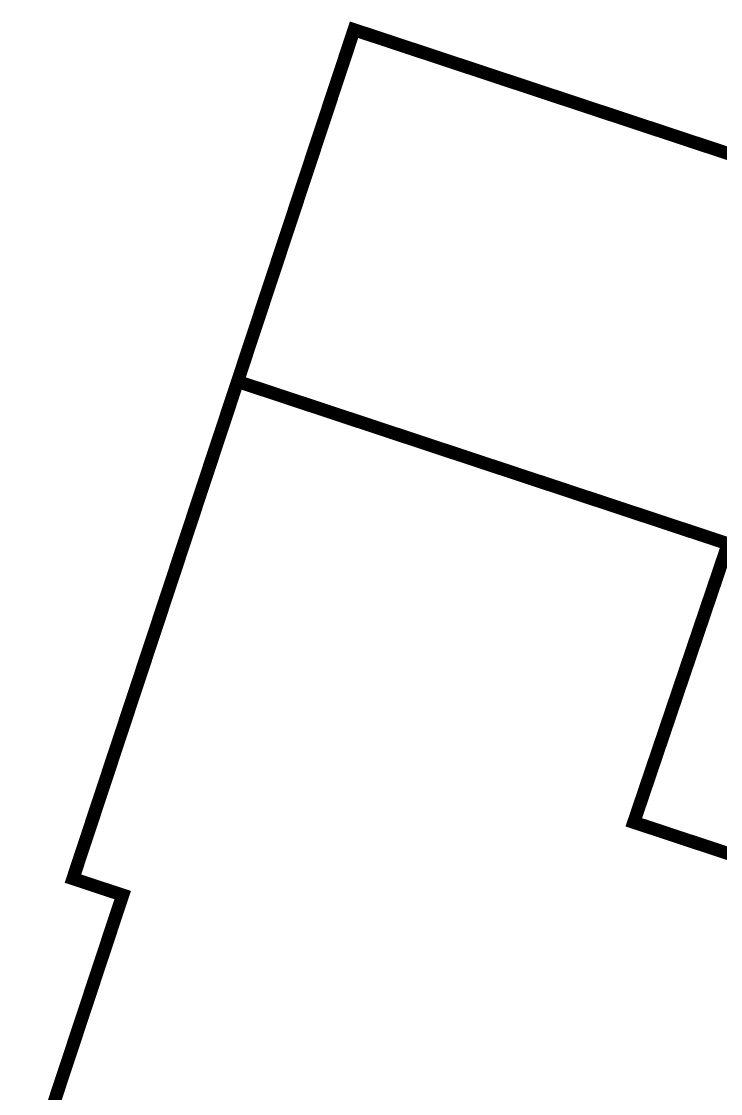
# Model space of a CAD drawing. Header units: inches. Extents: x 350994 to 353538, y 1581369 to 1583842.
# Drawn here: x 351475.74 to 351481.08, y 1583205.24 to 1583213.43 of the extents above; entities that cross this region are included whole.
import ezdxf

# ---------------------------------------------------------------- set-up
doc = ezdxf.new("R2010")
doc.units = ezdxf.units.IN
doc.header["$MEASUREMENT"] = 0
doc.linetypes.add('1', pattern=[0])
doc.linetypes.add('ACAD_ISO03W100', pattern=[30, 12, -18])
doc.layers.add('BOUNDARY', color=5, linetype='Continuous')
doc.layers.add('CW', color=94, linetype='1')

msp = doc.modelspace()

# ---------------------------------------------------------------- linework, layer by layer
at = {"layer": 'BOUNDARY', "lineweight": 5, "elevation": 100.4184}
msp.add_lwpolyline([(351475.7898, 1583204.5728, 0.1, 0.1, 0), (351476.5127, 1583206.7562, 0.1, 0.1, 0), (351476.1329, 1583206.8819, 0.1, 0.1, 0), (351477.3901, 1583210.6792, 0.1, 0.1, 0), (351477.3901, 1583210.6792, 0.1, 0.1, 0), (351481.1364, 1583209.4389, 0.1, 0.1, 0), (351480.4158, 1583207.3121, 0.1, 0.1, 0), (351488.0181, 1583204.7952, 0.1, 0.1, 0), (351488.7387, 1583206.922, 0.1, 0.1, 0), (351491.9262, 1583205.8668, 0.1, 0.1, 0), (351491.9262, 1583205.8668, 0.1, 0.1, 0), (351491.9262, 1583205.8668, 0.1, 0.1, 0), (351491.9262, 1583205.8668, 0.1, 0.1, 0), (351490.6784, 1583202.098, 0.1, 0.1, 0)], format="xyseb", dxfattribs=at)
at = {"layer": 'CW', "linetype": 'ACAD_ISO03W100', "lineweight": 5, "ltscale": 0.1, "const_width": 0.1, "elevation": 100.4184}
msp.add_lwpolyline([(351477.3901, 1583210.6792), (351478.2796, 1583213.3658), (351492.8156, 1583208.5534), (351491.9262, 1583205.8668)], dxfattribs=at)

doc.saveas('drawing.dxf')
